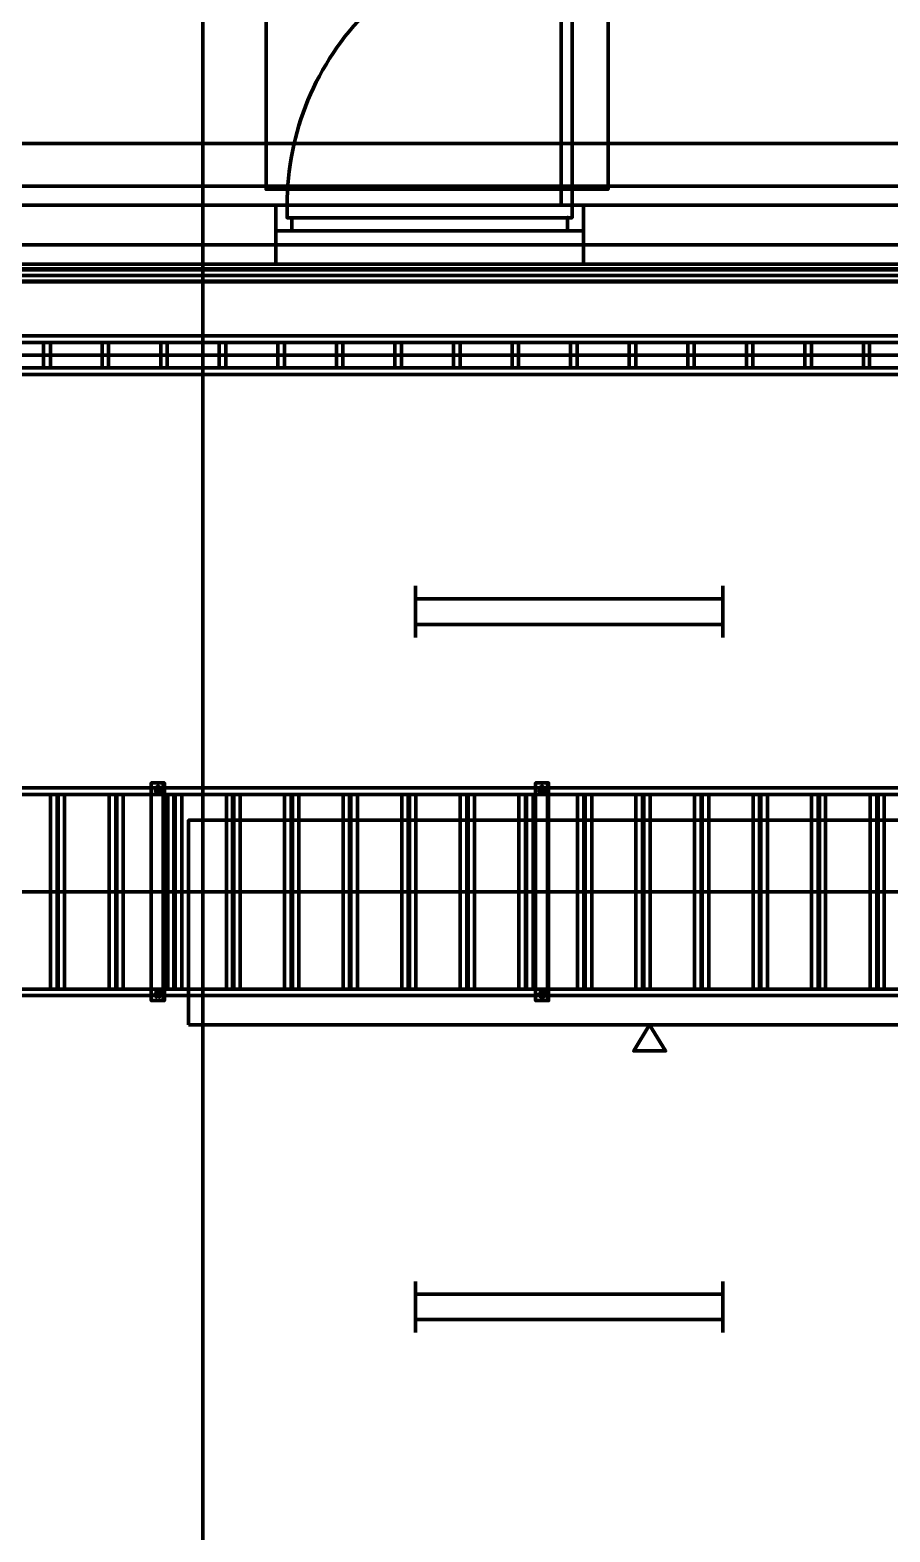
# Model space of a CAD drawing. Extents: x 0 to 1153, y 0 to 816.
# Drawn here: x 296.72 to 318.44, y 599.6 to 637.52 of the extents above; entities that cross this region are included whole.
import ezdxf

# ---------------------------------------------------------------- set-up
doc = ezdxf.new("R2010")
doc.units = 0
doc.header["$MEASUREMENT"] = 0
for name, color, linetype in [('Arch', 7, 'Continuous'), ('Electrical', 7, 'Continuous'), ('Hatch', 7, 'Continuous')]:
    doc.layers.add(name, color=color, linetype=linetype)

msp = doc.modelspace()

# ---------------------------------------------------------------- linework, layer by layer
at = {"layer": 'Arch', "color": 11, "linetype": 'Continuous', "lineweight": 211}
for p, q in [((301.085, 361.77), (301.085, 717.391)), ((917.988, 634.651), (110.871, 634.651))]:
    msp.add_line(p, q, dxfattribs=at)
msp.add_lwpolyline([(310.134, 640.016, 0.414215), (303.212, 633.095), (303.212, 632.777), (310.409, 632.777), (310.409, 633.095), (310.695, 633.095), (302.927, 633.095), (310.695, 633.095), (310.695, 631.603), (302.927, 631.603), (310.695, 631.603), (310.695, 633.095), (302.927, 633.095), (302.927, 631.603), (302.927, 633.095), (302.927, 632.449), (303.329, 632.449), (303.329, 632.777), (303.212, 632.777), (303.212, 633.095), (302.927, 633.095), (302.927, 632.449), (310.695, 632.449), (310.695, 633.095), (310.695, 632.449), (310.293, 632.449), (303.329, 632.449), (303.329, 632.777), (310.293, 632.777), (310.293, 632.449), (310.293, 632.777), (310.409, 632.777), (310.409, 633.095), (303.212, 633.095)], format="xyb", dxfattribs=at)
for points in [[(310.134, 640.016), (310.134, 633.095), (310.409, 633.095), (310.409, 640.016)], [(232.177, 578.961), (461.116, 578.961), (462.608, 578.961), (494.834, 578.961), (462.608, 578.961), (462.608, 632.09), (462.608, 633.571), (231.436, 633.571), (462.608, 633.571), (462.608, 632.09), (462.608, 578.961), (462.608, 633.095), (462.608, 578.961), (461.116, 578.961), (461.116, 632.09), (232.918, 632.09), (461.116, 632.09), (461.116, 578.961), (461.116, 631.603), (461.116, 578.961), (233.669, 578.961), (233.669, 579.744), (233.669, 578.961), (232.177, 578.961)], [(310.293, 632.777), (310.293, 632.777), (310.293, 632.777)], [(310.695, 632.449), (310.695, 632.449), (310.695, 632.449)]]:
    msp.add_lwpolyline(points, dxfattribs=at)
for points in [[(302.683, 639.318), (311.319, 639.318), (311.319, 633.497), (302.683, 633.497), (311.319, 633.497), (311.319, 639.318), (302.683, 639.318), (302.683, 633.497)], [(233.669, 633.095), (461.116, 633.095), (233.669, 633.095), (232.177, 633.095)], [(233.669, 631.603), (461.116, 631.603), (233.669, 631.603), (233.669, 579.744)]]:
    msp.add_lwpolyline(points, close=True, dxfattribs=at)
for p in [(310.293, 632.777), (310.695, 632.449)]:
    msp.add_point(p, dxfattribs=at)
at = {"layer": 'Electrical', "color": 5, "linetype": 'Continuous', "lineweight": 211}
for points in [[(279.77, 618.215), (278.807, 618.215), (279.77, 618.215), (279.77, 618.384), (337.333, 618.384), (279.77, 618.384), (279.77, 618.215), (337.333, 618.215), (337.333, 618.384), (337.333, 618.215), (279.77, 618.215), (279.77, 618.384)], [(279.58, 618.215), (337.333, 618.215), (337.333, 618.384), (337.333, 618.215), (279.58, 618.215), (279.58, 618.384)], [(297.402, 613.304), (297.402, 618.215), (297.233, 618.215), (297.402, 618.215), (297.402, 613.304), (297.233, 613.304), (297.434, 613.304), (297.434, 618.215), (297.593, 618.215), (297.434, 618.215), (297.434, 613.304), (297.593, 613.304)], [(298.884, 613.304), (298.884, 618.215), (298.715, 618.215), (298.884, 618.215), (298.884, 613.304), (298.715, 613.304), (298.916, 613.304), (298.916, 618.215), (299.074, 618.215), (298.916, 618.215), (298.916, 613.304), (299.074, 613.304)], [(300.355, 613.304), (300.355, 618.215), (300.196, 618.215), (300.355, 618.215), (300.355, 613.304), (300.196, 613.304), (300.387, 613.304), (300.387, 618.215), (300.556, 618.215), (300.387, 618.215), (300.387, 613.304), (300.556, 613.304)], [(301.837, 613.304), (301.837, 618.215), (301.678, 618.215), (301.837, 618.215), (301.837, 613.304), (301.678, 613.304), (301.868, 613.304), (301.868, 618.215), (302.027, 618.215), (301.868, 618.215), (301.868, 613.304), (302.027, 613.304)], [(303.318, 613.304), (303.318, 618.215), (303.149, 618.215), (303.318, 618.215), (303.318, 613.304), (303.149, 613.304), (303.35, 613.304), (303.35, 618.215), (303.509, 618.215), (303.35, 618.215), (303.35, 613.304), (303.509, 613.304)], [(304.789, 613.304), (304.789, 618.215), (304.631, 618.215), (304.789, 618.215), (304.789, 613.304), (304.631, 613.304), (304.821, 613.304), (304.821, 618.215), (304.991, 618.215), (304.821, 618.215), (304.821, 613.304), (304.991, 613.304)], [(306.271, 613.304), (306.271, 618.215), (306.112, 618.215), (306.271, 618.215), (306.271, 613.304), (306.112, 613.304), (306.303, 613.304), (306.303, 618.215), (306.462, 618.215), (306.303, 618.215), (306.303, 613.304), (306.462, 613.304)], [(307.753, 613.304), (307.753, 618.215), (307.583, 618.215), (307.753, 618.215), (307.753, 613.304), (307.583, 613.304), (307.784, 613.304), (307.784, 618.215), (307.943, 618.215), (307.784, 618.215), (307.784, 613.304), (307.943, 613.304)], [(309.234, 613.304), (309.234, 618.215), (309.065, 618.215), (309.234, 618.215), (309.234, 613.304), (309.065, 613.304), (309.256, 613.304), (309.256, 618.215), (309.425, 618.215), (309.256, 618.215), (309.256, 613.304), (309.425, 613.304)], [(310.706, 613.304), (310.706, 618.215), (310.547, 618.215), (310.706, 618.215), (310.706, 613.304), (310.547, 613.304), (310.737, 613.304), (310.737, 618.215), (310.907, 618.215), (310.737, 618.215), (310.737, 613.304), (310.907, 613.304)], [(312.187, 613.304), (312.187, 618.215), (312.018, 618.215), (312.187, 618.215), (312.187, 613.304), (312.018, 613.304), (312.219, 613.304), (312.219, 618.215), (312.378, 618.215), (312.219, 618.215), (312.219, 613.304), (312.378, 613.304)], [(313.669, 613.304), (313.669, 618.215), (313.5, 618.215), (313.669, 618.215), (313.669, 613.304), (313.5, 613.304), (313.69, 613.304), (313.69, 618.215), (313.859, 618.215), (313.69, 618.215), (313.69, 613.304), (313.859, 613.304)], [(315.14, 613.304), (315.14, 618.215), (314.981, 618.215), (315.14, 618.215), (315.14, 613.304), (314.981, 613.304), (315.172, 613.304), (315.172, 618.215), (315.341, 618.215), (315.172, 618.215), (315.172, 613.304), (315.341, 613.304)], [(316.622, 613.304), (316.622, 618.215), (316.452, 618.215), (316.622, 618.215), (316.622, 613.304), (316.452, 613.304), (316.653, 613.304), (316.653, 618.215), (316.812, 618.215), (316.653, 618.215), (316.653, 613.304), (316.812, 613.304)], [(318.103, 613.304), (318.103, 618.215), (317.934, 618.215), (318.103, 618.215), (318.103, 613.304), (317.934, 613.304), (318.135, 613.304), (318.135, 618.215), (318.294, 618.215), (318.135, 618.215), (318.135, 613.304), (318.294, 613.304)], [(300.725, 612.405), (324.009, 612.405), (324.009, 617.569), (300.725, 617.569)], [(279.77, 613.304), (278.807, 613.304), (279.77, 613.304), (279.77, 613.145), (337.333, 613.145), (279.77, 613.145), (279.77, 613.304), (337.333, 613.304), (337.333, 613.145), (337.333, 613.304), (279.77, 613.304), (279.77, 613.145)], [(279.58, 613.304), (337.333, 613.304), (337.333, 613.145), (337.333, 613.304), (279.58, 613.304), (279.58, 613.145)], [(312.367, 612.405), (312.769, 611.748), (311.965, 611.748)]]:
    msp.add_lwpolyline(points, close=True, dxfattribs=at)
for points in [[(279.58, 618.384), (337.333, 618.384), (279.58, 618.384)], [(297.233, 613.304), (297.233, 618.215), (297.233, 613.304)], [(297.593, 613.304), (297.593, 618.215), (297.593, 613.304)], [(298.715, 613.304), (298.715, 618.215), (298.715, 613.304)], [(299.074, 613.304), (299.074, 618.215), (299.074, 613.304)], [(300.196, 613.304), (300.196, 618.215), (300.196, 613.304)], [(300.556, 613.304), (300.556, 618.215), (300.556, 613.304)], [(301.678, 613.304), (301.678, 618.215), (301.678, 613.304)], [(302.027, 613.304), (302.027, 618.215), (302.027, 613.304)], [(303.149, 613.304), (303.149, 618.215), (303.149, 613.304)], [(303.509, 613.304), (303.509, 618.215), (303.509, 613.304)], [(304.631, 613.304), (304.631, 618.215), (304.631, 613.304)], [(304.991, 613.304), (304.991, 618.215), (304.991, 613.304)], [(306.112, 613.304), (306.112, 618.215), (306.112, 613.304)], [(306.462, 613.304), (306.462, 618.215), (306.462, 613.304)], [(307.583, 613.304), (307.583, 618.215), (307.583, 613.304)], [(307.943, 613.304), (307.943, 618.215), (307.943, 613.304)], [(309.065, 613.304), (309.065, 618.215), (309.065, 613.304)], [(309.425, 613.304), (309.425, 618.215), (309.425, 613.304)], [(310.547, 613.304), (310.547, 618.215), (310.547, 613.304)], [(310.907, 613.304), (310.907, 618.215), (310.907, 613.304)], [(312.018, 613.304), (312.018, 618.215), (312.018, 613.304)], [(312.378, 613.304), (312.378, 618.215), (312.378, 613.304)], [(313.5, 613.304), (313.5, 618.215), (313.5, 613.304)], [(313.859, 613.304), (313.859, 618.215), (313.859, 613.304)], [(314.981, 613.304), (314.981, 618.215), (314.981, 613.304)], [(315.341, 613.304), (315.341, 618.215), (315.341, 613.304)], [(316.452, 613.304), (316.452, 618.215), (316.452, 613.304)], [(316.812, 613.304), (316.812, 618.215), (316.812, 613.304)], [(317.934, 613.304), (317.934, 618.215), (317.934, 613.304)], [(318.294, 613.304), (318.294, 618.215), (318.294, 613.304)], [(279.58, 615.759), (337.333, 615.759), (279.77, 615.759)], [(279.58, 613.145), (337.333, 613.145), (279.58, 613.145)]]:
    msp.add_lwpolyline(points, dxfattribs=at)
at = {"layer": 'Hatch', "color": 5, "linetype": 'Continuous', "lineweight": 211}
for p, q in [((340.021, 629.306), (244.02, 629.306)), ((306.451, 622.184), (306.451, 623.485)), ((314.219, 622.184), (314.219, 623.485)), ((306.451, 623.157), (314.219, 623.157)), ((306.451, 622.512), (314.219, 622.512)), ((306.451, 604.636), (306.451, 605.928)), ((314.219, 604.636), (314.219, 605.928)), ((306.451, 605.61), (314.219, 605.61)), ((306.451, 604.964), (314.219, 604.964))]:
    msp.add_line(p, q, dxfattribs=at)
for points in [[(236.897, 631.179), (345.493, 631.179), (236.897, 631.158), (345.493, 631.158), (345.493, 631.486), (345.493, 631.158), (236.897, 631.158)], [(236.897, 631.486), (385.128, 631.486), (236.897, 631.465), (385.128, 631.465), (236.897, 631.486)], [(236.897, 631.179), (385.128, 631.179), (236.897, 631.158), (385.128, 631.158), (385.128, 631.486), (385.128, 631.158), (236.897, 631.158)], [(345.493, 631.317), (236.897, 631.317), (385.128, 631.317), (374.428, 631.317)], [(340.021, 629.624), (244.02, 629.624), (340.021, 629.624)], [(297.064, 629.624), (297.064, 628.989), (297.064, 629.624)], [(298.545, 629.624), (298.545, 628.989), (298.545, 629.624)], [(300.027, 629.624), (300.027, 628.989), (300.027, 629.624)], [(301.498, 629.624), (301.498, 628.989), (301.498, 629.624)], [(302.98, 629.624), (302.98, 628.989), (302.98, 629.624)], [(304.461, 629.624), (304.461, 628.989), (304.461, 629.624)], [(305.932, 629.624), (305.932, 628.989), (305.932, 629.624)], [(307.414, 629.624), (307.414, 628.989), (307.414, 629.624)], [(308.896, 629.624), (308.896, 628.989), (308.896, 629.624)], [(310.367, 629.624), (310.367, 628.989), (310.367, 629.624)], [(311.849, 629.624), (311.849, 628.989), (311.849, 629.624)], [(313.33, 629.624), (313.33, 628.989), (313.33, 629.624)], [(314.812, 629.624), (314.812, 628.989), (314.812, 629.624)], [(316.283, 629.624), (316.283, 628.989), (316.283, 629.624)], [(317.765, 629.624), (317.765, 628.989), (317.765, 629.624)], [(340.021, 628.989), (244.02, 628.989), (340.021, 628.989)], [(299.9, 613.182), (299.932, 613.228), (300.027, 613.177), (299.984, 613.151), (299.932, 613.137), (299.9, 613.182), (299.932, 613.228), (300.027, 613.177), (299.948, 613.135), (299.9, 613.182), (299.932, 613.228), (299.9, 613.182), (299.932, 613.228), (300.027, 613.177), (299.984, 613.151), (299.9, 613.182), (299.932, 613.228), (300.027, 613.177), (299.932, 613.137), (299.9, 613.182), (299.932, 613.228), (300.027, 613.177), (299.948, 613.135), (299.9, 613.182), (299.932, 613.228), (299.9, 613.182), (299.932, 613.228), (300.027, 613.177), (299.985, 613.114), (299.9, 613.182), (299.932, 613.228), (300.027, 613.177), (299.984, 613.151), (300.027, 613.177), (299.936, 613.136), (299.9, 613.182), (299.932, 613.228), (300.027, 613.177), (299.932, 613.228), (299.9, 613.182), (299.985, 613.114), (300.027, 613.177), (299.963, 613.137), (299.9, 613.182), (299.932, 613.228), (300.027, 613.177), (299.948, 613.135), (299.9, 613.182), (299.932, 613.228), (299.9, 613.182), (299.985, 613.114), (300.027, 613.177), (299.932, 613.228), (299.9, 613.182), (299.932, 613.228), (300.027, 613.177), (299.966, 613.139), (300.027, 613.177), (299.963, 613.137), (299.9, 613.182), (299.932, 613.228), (300.027, 613.177), (299.948, 613.135), (299.9, 613.182), (299.932, 613.228), (299.9, 613.182), (299.932, 613.228), (300.027, 613.177), (299.985, 613.114), (299.9, 613.182), (299.932, 613.228), (300.027, 613.177), (299.984, 613.151), (299.9, 613.182), (299.969, 613.14), (300.027, 613.177), (299.932, 613.228), (299.9, 613.182), (299.9, 613.182), (299.985, 613.114), (300.027, 613.177), (299.932, 613.228)], [(309.594, 613.182), (309.63, 613.229), (309.721, 613.177), (309.676, 613.149), (309.594, 613.182), (309.638, 613.135), (309.721, 613.177), (309.653, 613.136), (309.594, 613.182), (309.63, 613.229), (309.721, 613.177), (309.63, 613.229), (309.594, 613.182), (309.63, 613.229), (309.721, 613.177), (309.676, 613.149), (309.594, 613.182), (309.638, 613.135), (309.721, 613.177), (309.653, 613.136), (309.594, 613.182), (309.615, 613.114), (309.594, 613.182), (309.63, 613.229), (309.721, 613.177), (309.653, 613.136), (309.594, 613.182), (309.63, 613.229), (309.721, 613.177), (309.63, 613.229), (309.594, 613.182), (309.63, 613.229), (309.721, 613.177), (309.69, 613.114), (309.615, 613.114), (309.594, 613.182), (309.63, 613.229), (309.721, 613.177), (309.676, 613.149), (309.594, 613.182), (309.67, 613.144), (309.721, 613.177), (309.69, 613.114), (309.615, 613.114), (309.594, 613.182), (309.63, 613.229), (309.721, 613.177), (309.63, 613.229), (309.594, 613.182), (309.615, 613.114), (309.69, 613.114), (309.721, 613.177), (309.653, 613.136), (309.594, 613.182), (309.63, 613.229), (309.721, 613.177), (309.63, 613.229), (309.594, 613.182), (309.615, 613.114), (309.69, 613.114), (309.721, 613.177), (309.63, 613.229), (309.594, 613.182), (309.63, 613.229), (309.721, 613.177), (309.66, 613.139), (309.594, 613.182), (309.615, 613.114), (309.69, 613.114), (309.721, 613.177), (309.653, 613.136), (309.594, 613.182), (309.63, 613.229), (309.721, 613.177), (309.63, 613.229), (309.594, 613.182), (309.63, 613.229), (309.721, 613.177), (309.69, 613.114), (309.615, 613.114), (309.594, 613.182), (309.63, 613.229), (309.721, 613.177), (309.676, 613.149), (309.594, 613.182), (309.664, 613.14), (309.721, 613.177), (309.63, 613.229), (309.594, 613.182), (309.615, 613.114), (309.69, 613.114), (309.721, 613.177), (309.63, 613.229)]]:
    msp.add_lwpolyline(points, dxfattribs=at)
for points in [[(236.897, 631.486), (345.493, 631.486), (236.897, 631.465), (345.493, 631.465)], [(340.021, 629.793), (244.02, 629.793), (244.02, 629.624), (244.02, 629.793), (340.021, 629.793), (340.021, 629.624), (340.021, 629.793)], [(297.233, 629.624), (297.233, 628.989), (297.064, 628.989), (297.233, 628.989), (297.233, 629.624), (297.064, 629.624)], [(298.704, 629.624), (298.704, 628.989), (298.545, 628.989), (298.704, 628.989), (298.704, 629.624), (298.545, 629.624)], [(300.186, 629.624), (300.186, 628.989), (300.027, 628.989), (300.186, 628.989), (300.186, 629.624), (300.027, 629.624)], [(301.667, 629.624), (301.667, 628.989), (301.498, 628.989), (301.667, 628.989), (301.667, 629.624), (301.498, 629.624)], [(303.149, 629.624), (303.149, 628.989), (302.98, 628.989), (303.149, 628.989), (303.149, 629.624), (302.98, 629.624)], [(304.62, 629.624), (304.62, 628.989), (304.461, 628.989), (304.62, 628.989), (304.62, 629.624), (304.461, 629.624)], [(306.102, 629.624), (306.102, 628.989), (305.932, 628.989), (306.102, 628.989), (306.102, 629.624), (305.932, 629.624)], [(307.583, 629.624), (307.583, 628.989), (307.414, 628.989), (307.583, 628.989), (307.583, 629.624), (307.414, 629.624)], [(309.054, 629.624), (309.054, 628.989), (308.896, 628.989), (309.054, 628.989), (309.054, 629.624), (308.896, 629.624)], [(310.536, 629.624), (310.536, 628.989), (310.367, 628.989), (310.536, 628.989), (310.536, 629.624), (310.367, 629.624)], [(312.018, 629.624), (312.018, 628.989), (311.849, 628.989), (312.018, 628.989), (312.018, 629.624), (311.849, 629.624)], [(313.489, 629.624), (313.489, 628.989), (313.33, 628.989), (313.489, 628.989), (313.489, 629.624), (313.33, 629.624)], [(314.971, 629.624), (314.971, 628.989), (314.812, 628.989), (314.971, 628.989), (314.971, 629.624), (314.812, 629.624)], [(316.452, 629.624), (316.452, 628.989), (316.283, 628.989), (316.452, 628.989), (316.452, 629.624), (316.283, 629.624)], [(317.923, 629.624), (317.923, 628.989), (317.765, 628.989), (317.923, 628.989), (317.923, 629.624), (317.765, 629.624)], [(340.021, 628.819), (244.02, 628.819), (244.02, 628.989), (244.02, 628.819), (340.021, 628.819), (340.021, 628.989), (340.021, 628.819), (340.021, 628.841)], [(299.783, 618.511), (300.112, 618.511), (299.783, 618.511), (299.783, 613.018), (300.08, 613.018), (300.08, 618.511), (300.112, 613.018), (300.112, 618.511), (300.112, 613.018), (299.783, 613.018), (300.112, 613.018), (299.783, 613.018), (299.783, 618.511), (300.112, 618.511), (299.783, 618.511), (299.783, 613.018)], [(299.9, 618.358), (299.932, 618.403), (299.963, 618.403), (299.988, 618.383), (299.995, 618.354), (299.984, 618.327), (299.959, 618.311), (299.936, 618.311), (299.944, 618.31), (299.995, 618.358), (299.986, 618.33), (299.959, 618.311), (299.929, 618.314), (299.905, 618.336), (299.9, 618.354), (299.932, 618.403), (299.963, 618.403), (299.988, 618.383), (299.995, 618.362), (299.948, 618.31), (299.919, 618.319), (299.901, 618.346), (299.904, 618.376), (299.926, 618.4), (299.929, 618.402), (299.9, 618.358), (299.909, 618.386), (299.932, 618.403), (299.963, 618.403), (299.984, 618.389), (299.932, 618.403), (299.986, 618.386), (299.995, 618.358), (299.986, 618.33), (299.959, 618.311), (299.929, 618.314), (299.905, 618.336), (299.9, 618.354), (299.944, 618.31), (299.995, 618.358), (299.986, 618.33), (299.959, 618.311), (299.936, 618.311), (299.953, 618.278), (299.932, 618.312), (299.907, 618.333), (299.9, 618.354), (299.889, 618.31), (299.9, 618.362), (299.911, 618.389), (299.929, 618.402), (299.889, 618.384), (299.936, 618.404), (299.966, 618.402), (299.988, 618.383), (299.995, 618.365), (300.016, 618.384), (299.995, 618.362), (300.016, 618.31), (300.016, 618.31), (299.995, 618.358), (299.986, 618.33), (299.959, 618.311), (299.951, 618.31), (299.981, 618.324), (299.991, 618.376), (299.953, 618.427), (299.953, 618.427), (299.932, 618.403), (299.963, 618.403), (299.988, 618.383), (299.995, 618.362), (299.948, 618.31), (299.919, 618.319), (299.901, 618.346), (299.904, 618.376), (299.926, 618.4), (299.929, 618.402), (299.9, 618.362), (299.889, 618.31), (299.889, 618.384), (299.953, 618.427), (300.016, 618.384), (300.016, 618.31), (299.953, 618.278), (299.9, 618.358), (299.909, 618.386), (299.932, 618.403), (299.963, 618.403), (299.988, 618.383), (299.995, 618.354), (299.984, 618.327), (299.973, 618.317), (300.016, 618.384), (300.016, 618.384), (299.969, 618.315), (299.94, 618.311), (299.911, 618.327), (299.889, 618.384), (299.889, 618.31), (299.889, 618.31), (299.953, 618.278), (299.953, 618.278), (300.016, 618.31), (300.016, 618.31), (299.995, 618.358), (299.986, 618.33), (299.959, 618.311), (299.951, 618.31), (299.988, 618.333), (300.016, 618.384), (299.953, 618.427), (299.953, 618.427), (299.889, 618.384), (299.889, 618.384), (299.936, 618.404), (299.966, 618.402), (299.99, 618.38), (299.995, 618.362), (299.948, 618.31), (299.919, 618.319), (299.901, 618.346), (299.904, 618.376), (299.926, 618.4), (299.929, 618.402), (299.889, 618.384), (299.889, 618.31), (299.953, 618.278), (300.016, 618.31), (300.016, 618.384), (299.953, 618.427), (299.9, 618.358), (299.909, 618.386), (299.932, 618.403), (299.963, 618.403), (299.988, 618.383), (299.995, 618.354), (299.984, 618.327), (299.959, 618.311), (299.929, 618.314), (299.905, 618.336), (299.9, 618.354), (299.914, 618.324), (299.966, 618.314), (300.016, 618.31), (300.016, 618.384), (300.016, 618.384), (299.991, 618.376), (299.953, 618.427), (299.889, 618.384), (299.889, 618.384), (299.889, 618.31), (299.889, 618.31), (299.953, 618.278), (299.953, 618.278), (300.016, 618.31), (300.016, 618.31), (299.995, 618.358), (299.986, 618.33), (299.959, 618.311), (299.951, 618.31), (299.988, 618.333), (300.016, 618.384), (299.953, 618.427), (299.953, 618.427), (299.932, 618.403), (299.963, 618.403), (299.988, 618.383), (299.995, 618.362), (299.948, 618.31), (299.919, 618.319), (299.901, 618.346), (299.904, 618.376), (299.926, 618.4), (299.929, 618.402), (299.9, 618.362), (299.889, 618.31), (299.889, 618.384), (299.953, 618.427), (300.016, 618.384), (300.016, 618.31), (299.953, 618.278), (299.9, 618.358), (299.909, 618.386), (299.932, 618.403), (299.963, 618.403), (299.988, 618.383), (299.995, 618.354), (299.984, 618.327), (299.959, 618.311), (299.929, 618.314), (299.905, 618.336), (299.889, 618.384), (299.889, 618.31), (299.953, 618.278), (300.016, 618.31), (300.016, 618.384), (299.953, 618.427)], [(300.08, 613.018), (300.08, 618.511), (300.112, 613.018), (300.112, 618.511)], [(309.488, 618.511), (309.817, 618.511), (309.488, 618.511), (309.488, 613.018), (309.785, 613.018), (309.785, 618.511), (309.817, 613.018), (309.817, 618.511), (309.817, 613.018), (309.488, 613.018), (309.817, 613.018), (309.488, 613.018), (309.488, 618.511), (309.817, 618.511), (309.488, 618.511), (309.488, 613.018)], [(309.594, 618.358), (309.63, 618.404), (309.66, 618.402), (309.684, 618.38), (309.689, 618.35), (309.673, 618.322), (309.646, 618.31), (309.617, 618.317), (309.597, 618.343), (309.594, 618.354), (309.638, 618.31), (309.69, 618.358), (309.68, 618.33), (309.653, 618.311), (309.623, 618.314), (309.6, 618.336), (309.595, 618.365), (309.608, 618.391), (309.634, 618.405), (309.664, 618.4), (309.686, 618.376), (309.689, 618.362), (309.646, 618.405), (309.594, 618.358), (309.603, 618.386), (309.63, 618.404), (309.66, 618.402), (309.684, 618.38), (309.689, 618.35), (309.673, 618.322), (309.646, 618.31), (309.617, 618.317), (309.597, 618.343), (309.594, 618.354), (309.638, 618.31), (309.69, 618.358), (309.68, 618.33), (309.653, 618.311), (309.623, 618.314), (309.608, 618.324), (309.647, 618.278), (309.647, 618.278), (309.606, 618.327), (309.594, 618.354), (309.584, 618.31), (309.594, 618.362), (309.606, 618.389), (309.627, 618.403), (309.584, 618.384), (309.63, 618.404), (309.66, 618.402), (309.682, 618.383), (309.647, 618.427), (309.647, 618.427), (309.684, 618.38), (309.689, 618.365), (309.711, 618.384), (309.689, 618.362), (309.711, 618.31), (309.711, 618.31), (309.69, 618.358), (309.68, 618.33), (309.653, 618.311), (309.623, 618.314), (309.6, 618.336), (309.595, 618.365), (309.608, 618.391), (309.634, 618.405), (309.664, 618.4), (309.686, 618.376), (309.689, 618.362), (309.646, 618.405), (309.594, 618.362), (309.584, 618.31), (309.584, 618.384), (309.647, 618.427), (309.711, 618.384), (309.711, 618.31), (309.647, 618.278), (309.594, 618.358), (309.603, 618.386), (309.63, 618.404), (309.66, 618.402), (309.684, 618.38), (309.689, 618.35), (309.673, 618.322), (309.646, 618.31), (309.617, 618.317), (309.597, 618.343), (309.594, 618.354), (309.608, 618.324), (309.66, 618.314), (309.711, 618.31), (309.711, 618.384), (309.711, 618.384), (309.647, 618.427), (309.647, 618.427), (309.584, 618.384), (309.584, 618.384), (309.584, 618.31), (309.584, 618.31), (309.647, 618.278), (309.647, 618.278), (309.711, 618.31), (309.711, 618.31), (309.69, 618.358), (309.68, 618.33), (309.653, 618.311), (309.623, 618.314), (309.6, 618.336), (309.595, 618.365), (309.608, 618.391), (309.634, 618.405), (309.664, 618.4), (309.686, 618.376), (309.689, 618.362), (309.684, 618.38), (309.634, 618.405), (309.584, 618.384), (309.584, 618.31), (309.647, 618.278), (309.711, 618.31), (309.711, 618.384), (309.647, 618.427), (309.594, 618.358), (309.603, 618.386), (309.63, 618.404), (309.66, 618.402), (309.684, 618.38), (309.689, 618.35), (309.673, 618.322), (309.646, 618.31), (309.617, 618.317), (309.597, 618.343), (309.594, 618.354), (309.608, 618.324), (309.66, 618.314), (309.711, 618.31), (309.711, 618.384), (309.711, 618.384), (309.647, 618.427), (309.647, 618.427), (309.584, 618.384), (309.584, 618.384), (309.584, 618.31), (309.584, 618.31), (309.647, 618.278), (309.647, 618.278), (309.711, 618.31), (309.711, 618.31), (309.69, 618.358), (309.68, 618.33), (309.653, 618.311), (309.623, 618.314), (309.6, 618.336), (309.595, 618.365), (309.608, 618.391), (309.634, 618.405), (309.664, 618.4), (309.686, 618.376), (309.689, 618.362), (309.646, 618.405), (309.594, 618.362), (309.584, 618.31), (309.584, 618.384), (309.647, 618.427), (309.711, 618.384), (309.711, 618.31), (309.647, 618.278), (309.594, 618.358), (309.603, 618.386), (309.63, 618.404), (309.66, 618.402), (309.684, 618.38), (309.689, 618.35), (309.673, 618.322), (309.646, 618.31), (309.617, 618.317), (309.597, 618.343), (309.584, 618.384), (309.584, 618.31), (309.647, 618.278), (309.711, 618.31), (309.711, 618.384), (309.647, 618.427)], [(309.785, 613.018), (309.785, 618.511), (309.817, 613.018), (309.817, 618.511)]]:
    msp.add_lwpolyline(points, close=True, dxfattribs=at)
for p in [(299.889, 618.384), (299.889, 618.384), (299.889, 618.384), (299.953, 618.427), (299.953, 618.427), (299.953, 618.427), (300.016, 618.384), (300.016, 618.384), (300.016, 618.384), (309.584, 618.384), (309.584, 618.384), (309.584, 618.384), (309.647, 618.427), (309.647, 618.427), (309.647, 618.427), (309.711, 618.384), (309.711, 618.384), (309.711, 618.384), (299.889, 618.31), (299.889, 618.31), (299.889, 618.31), (299.953, 618.278), (299.953, 618.278), (299.953, 618.278), (300.016, 618.31), (300.016, 618.31), (300.016, 618.31), (309.584, 618.31), (309.584, 618.31), (309.584, 618.31), (309.647, 618.278), (309.647, 618.278), (309.647, 618.278), (309.711, 618.31), (309.711, 618.31), (309.711, 618.31), (299.879, 613.177), (299.879, 613.177), (299.879, 613.177), (299.91, 613.241), (299.91, 613.241), (299.91, 613.241), (299.91, 613.114), (299.91, 613.114), (299.91, 613.114), (299.985, 613.241), (299.985, 613.241), (299.985, 613.241), (299.985, 613.114), (299.985, 613.114), (299.985, 613.114), (300.027, 613.177), (300.027, 613.177), (309.573, 613.177), (309.573, 613.177), (309.573, 613.177), (309.615, 613.241), (309.615, 613.241), (309.615, 613.241), (309.615, 613.114), (309.615, 613.114), (309.615, 613.114), (309.69, 613.241), (309.69, 613.241), (309.69, 613.241), (309.69, 613.114), (309.69, 613.114), (309.69, 613.114), (309.721, 613.177), (309.721, 613.177)]:
    msp.add_point(p, dxfattribs=at)

doc.saveas('drawing.dxf')
